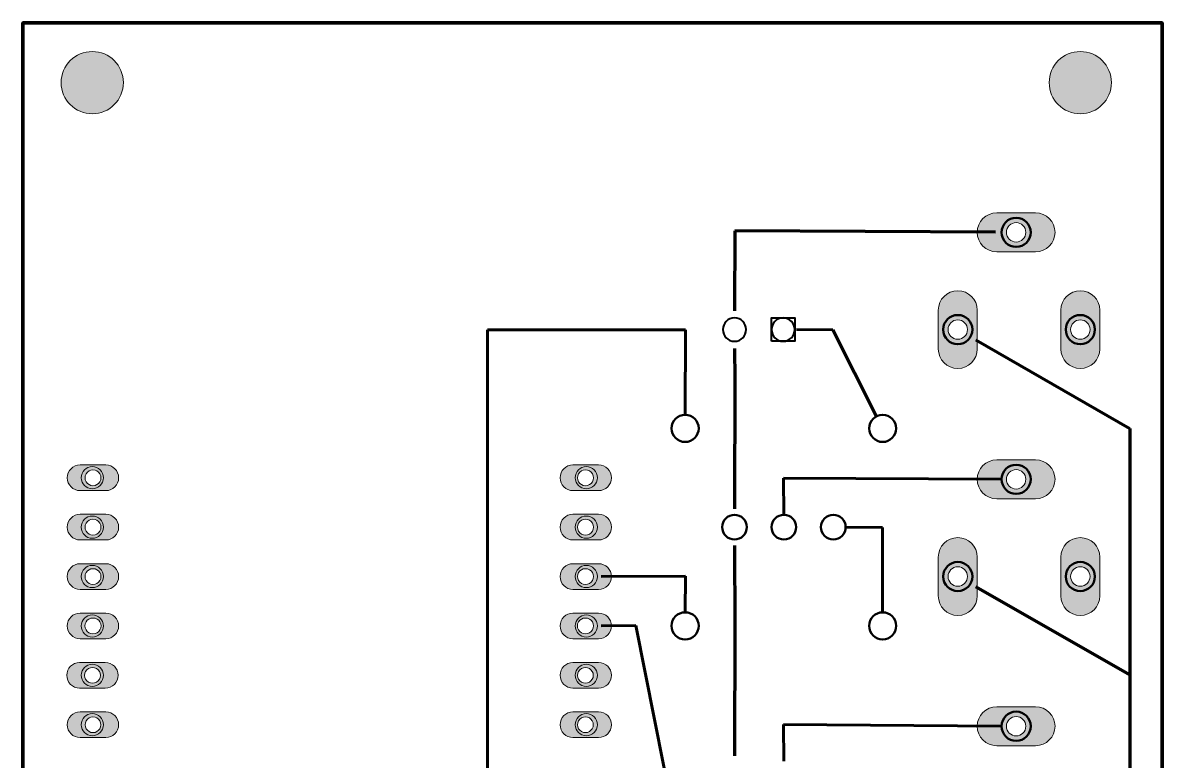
# Model space of a CAD drawing. Header units: inches. Extents: x 91.4 to 149.9, y -192.5 to -115.
# Drawn here: x 91.4 to 149.9, y -152.9 to -115 of the extents above; entities that cross this region are included whole.
import ezdxf

# ---------------------------------------------------------------- set-up
doc = ezdxf.new("R2010")
doc.units = ezdxf.units.IN
doc.header["$MEASUREMENT"] = 0
doc.layers.add('Layer 1', color=7, linetype='Continuous')

msp = doc.modelspace()

# ---------------------------------------------------------------- hatches: boundary and pattern name
at = {"layer": 'Layer 1', "true_color": 0xffffff}
h = msp.add_hatch(color=7, dxfattribs=at)
h.dxf.hatch_style = 2
h.paths.add_polyline_path([(91.366, -114.957), (91.366, -192.479), (91.361, -192.479), (91.361, -192.473), (149.934, -192.473), (149.934, -192.479), (149.929, -192.479), (149.929, -114.957), (149.934, -114.957), (149.934, -114.963), (91.361, -114.963), (91.361, -114.957)])
h.paths.add_polyline_path([(91.361, -114.952), (149.934, -114.952), (149.939, -114.952), (149.939, -114.957), (149.939, -192.479), (149.939, -192.484), (149.934, -192.484), (91.361, -192.484), (91.355, -192.484), (91.355, -192.479), (91.355, -114.957), (91.355, -114.952)])
h = msp.add_hatch(color=7, dxfattribs=at)
edge = h.paths.add_edge_path()
edge.add_spline(control_points=[(96.528, -118.031), (96.528, -118.915), (95.811, -119.631), (94.928, -119.631), (94.044, -119.631), (93.328, -118.915), (93.328, -118.031), (93.328, -117.148), (94.044, -116.431), (94.928, -116.431), (95.811, -116.431), (96.528, -117.148), (96.528, -118.031)], knot_values=[0, 0, 0, 0, 1, 1, 1, 2, 2, 2, 3, 3, 3, 4, 4, 4, 4], degree=3, periodic=1)
h = msp.add_hatch(color=7, dxfattribs=at)
edge = h.paths.add_edge_path()
edge.add_spline(control_points=[(147.328, -118.031), (147.328, -118.915), (146.611, -119.631), (145.728, -119.631), (144.844, -119.631), (144.128, -118.915), (144.128, -118.031), (144.128, -117.148), (144.844, -116.431), (145.728, -116.431), (146.611, -116.431), (147.328, -117.148), (147.328, -118.031)], knot_values=[0, 0, 0, 0, 1, 1, 1, 2, 2, 2, 3, 3, 3, 4, 4, 4, 4], degree=3, periodic=1)
h = msp.add_hatch(color=7, dxfattribs=at)
h.dxf.hatch_style = 2
edge = h.paths.add_edge_path()
edge.add_spline(control_points=[(142.428, -126.231), (142.704, -126.231), (142.928, -126.007), (142.928, -125.731), (142.928, -125.455), (142.704, -125.231), (142.428, -125.231), (142.152, -125.231), (141.928, -125.455), (141.928, -125.731), (141.928, -126.007), (142.152, -126.231), (142.428, -126.231)], knot_values=[0, 0, 0, 0, 1, 1, 1, 2, 2, 2, 3, 3, 3, 4, 4, 4, 4], degree=3, periodic=1)
edge = h.paths.add_edge_path()
edge.add_spline(control_points=[(140.428, -125.731), (140.428, -125.179), (140.875, -124.731), (141.428, -124.731), (141.428, -124.731), (143.428, -124.731), (143.428, -124.731), (143.98, -124.731), (144.428, -125.179), (144.428, -125.731), (144.428, -126.284), (143.98, -126.731), (143.428, -126.731), (143.428, -126.731), (141.428, -126.731), (141.428, -126.731), (140.875, -126.731), (140.428, -126.284), (140.428, -125.731)], knot_values=[0, 0, 0, 0, 1, 1, 1, 2, 2, 2, 3, 3, 3, 4, 4, 4, 5, 5, 5, 6, 6, 6, 6], degree=3, periodic=1)
h = msp.add_hatch(color=7, dxfattribs=at)
h.dxf.hatch_style = 2
edge = h.paths.add_edge_path()
edge.add_spline(control_points=[(139.428, -131.231), (139.704, -131.231), (139.928, -131.007), (139.928, -130.731), (139.928, -130.455), (139.704, -130.231), (139.428, -130.231), (139.152, -130.231), (138.928, -130.455), (138.928, -130.731), (138.928, -131.007), (139.152, -131.231), (139.428, -131.231)], knot_values=[0, 0, 0, 0, 1, 1, 1, 2, 2, 2, 3, 3, 3, 4, 4, 4, 4], degree=3, periodic=1)
edge = h.paths.add_edge_path()
edge.add_spline(control_points=[(138.428, -129.731), (138.428, -129.179), (138.875, -128.731), (139.428, -128.731), (139.98, -128.731), (140.428, -129.179), (140.428, -129.731), (140.428, -129.731), (140.428, -131.731), (140.428, -131.731), (140.428, -132.284), (139.98, -132.731), (139.428, -132.731), (138.875, -132.731), (138.428, -132.284), (138.428, -131.731), (138.428, -131.731), (138.428, -129.731), (138.428, -129.731)], knot_values=[0, 0, 0, 0, 1, 1, 1, 2, 2, 2, 3, 3, 3, 4, 4, 4, 5, 5, 5, 6, 6, 6, 6], degree=3, periodic=1)
h = msp.add_hatch(color=7, dxfattribs=at)
h.dxf.hatch_style = 2
edge = h.paths.add_edge_path()
edge.add_spline(control_points=[(145.728, -131.231), (146.004, -131.231), (146.228, -131.007), (146.228, -130.731), (146.228, -130.455), (146.004, -130.231), (145.728, -130.231), (145.452, -130.231), (145.228, -130.455), (145.228, -130.731), (145.228, -131.007), (145.452, -131.231), (145.728, -131.231)], knot_values=[0, 0, 0, 0, 1, 1, 1, 2, 2, 2, 3, 3, 3, 4, 4, 4, 4], degree=3, periodic=1)
edge = h.paths.add_edge_path()
edge.add_spline(control_points=[(144.728, -129.731), (144.728, -129.179), (145.175, -128.731), (145.728, -128.731), (146.28, -128.731), (146.728, -129.179), (146.728, -129.731), (146.728, -129.731), (146.728, -131.731), (146.728, -131.731), (146.728, -132.284), (146.28, -132.731), (145.728, -132.731), (145.175, -132.731), (144.728, -132.284), (144.728, -131.731), (144.728, -131.731), (144.728, -129.731), (144.728, -129.731)], knot_values=[0, 0, 0, 0, 1, 1, 1, 2, 2, 2, 3, 3, 3, 4, 4, 4, 5, 5, 5, 6, 6, 6, 6], degree=3, periodic=1)
h = msp.add_hatch(color=7, dxfattribs=at)
h.dxf.hatch_style = 2
edge = h.paths.add_edge_path()
edge.add_spline(control_points=[(142.428, -138.931), (142.704, -138.931), (142.928, -138.707), (142.928, -138.431), (142.928, -138.155), (142.704, -137.931), (142.428, -137.931), (142.152, -137.931), (141.928, -138.155), (141.928, -138.431), (141.928, -138.707), (142.152, -138.931), (142.428, -138.931)], knot_values=[0, 0, 0, 0, 1, 1, 1, 2, 2, 2, 3, 3, 3, 4, 4, 4, 4], degree=3, periodic=1)
edge = h.paths.add_edge_path()
edge.add_spline(control_points=[(140.428, -138.431), (140.428, -137.879), (140.875, -137.431), (141.428, -137.431), (141.428, -137.431), (143.428, -137.431), (143.428, -137.431), (143.98, -137.431), (144.428, -137.879), (144.428, -138.431), (144.428, -138.984), (143.98, -139.431), (143.428, -139.431), (143.428, -139.431), (141.428, -139.431), (141.428, -139.431), (140.875, -139.431), (140.428, -138.984), (140.428, -138.431)], knot_values=[0, 0, 0, 0, 1, 1, 1, 2, 2, 2, 3, 3, 3, 4, 4, 4, 5, 5, 5, 6, 6, 6, 6], degree=3, periodic=1)
h = msp.add_hatch(color=7, dxfattribs=at)
h.dxf.hatch_style = 2
edge = h.paths.add_edge_path()
edge.add_spline(control_points=[(94.965, -137.947), (94.819, -137.945), (94.683, -138.022), (94.609, -138.149), (94.536, -138.275), (94.536, -138.431), (94.609, -138.558), (94.683, -138.684), (94.819, -138.761), (94.965, -138.759), (95.111, -138.761), (95.247, -138.684), (95.321, -138.558), (95.395, -138.431), (95.395, -138.275), (95.321, -138.149), (95.247, -138.022), (95.111, -137.945), (94.965, -137.947)], knot_values=[0, 0, 0, 0, 1, 1, 1, 2, 2, 2, 3, 3, 3, 4, 4, 4, 5, 5, 5, 6, 6, 6, 6], degree=3, periodic=1)
edge = h.paths.add_edge_path()
edge.add_spline(control_points=[(96.284, -138.352), (96.284, -138.716), (95.989, -139.012), (95.624, -139.012), (95.624, -139.012), (94.304, -139.012), (94.304, -139.012), (93.94, -139.012), (93.644, -138.716), (93.644, -138.352), (93.644, -137.987), (93.94, -137.692), (94.304, -137.692), (94.304, -137.692), (95.624, -137.692), (95.624, -137.692), (95.989, -137.692), (96.284, -137.987), (96.284, -138.352), (96.284, -138.352), (96.284, -138.352), (96.284, -138.352)], knot_values=[0, 0, 0, 0, 1, 1, 1, 2, 2, 2, 3, 3, 3, 4, 4, 4, 5, 5, 5, 6, 6, 6, 7, 7, 7, 7], degree=3, periodic=1)
h = msp.add_hatch(color=7, dxfattribs=at)
h.dxf.hatch_style = 2
edge = h.paths.add_edge_path()
edge.add_spline(control_points=[(120.283, -137.947), (120.136, -137.945), (120.001, -138.022), (119.927, -138.149), (119.853, -138.275), (119.853, -138.431), (119.927, -138.558), (120.001, -138.684), (120.136, -138.761), (120.283, -138.759), (120.429, -138.761), (120.565, -138.684), (120.639, -138.558), (120.712, -138.431), (120.712, -138.275), (120.639, -138.149), (120.565, -138.022), (120.429, -137.945), (120.283, -137.947)], knot_values=[0, 0, 0, 0, 1, 1, 1, 2, 2, 2, 3, 3, 3, 4, 4, 4, 5, 5, 5, 6, 6, 6, 6], degree=3, periodic=1)
edge = h.paths.add_edge_path()
edge.add_spline(control_points=[(121.622, -138.352), (121.622, -138.716), (121.327, -139.012), (120.962, -139.012), (120.962, -139.012), (119.642, -139.012), (119.642, -139.012), (119.277, -139.012), (118.982, -138.716), (118.982, -138.352), (118.982, -137.987), (119.277, -137.692), (119.642, -137.692), (119.642, -137.692), (120.962, -137.692), (120.962, -137.692), (121.327, -137.692), (121.622, -137.987), (121.622, -138.352)], knot_values=[0, 0, 0, 0, 1, 1, 1, 2, 2, 2, 3, 3, 3, 4, 4, 4, 5, 5, 5, 6, 6, 6, 6], degree=3, periodic=1)
h = msp.add_hatch(color=7, dxfattribs=at)
h.dxf.hatch_style = 2
edge = h.paths.add_edge_path()
edge.add_spline(control_points=[(94.965, -140.487), (94.819, -140.485), (94.683, -140.562), (94.609, -140.689), (94.536, -140.815), (94.536, -140.971), (94.609, -141.098), (94.683, -141.224), (94.819, -141.301), (94.965, -141.299), (95.111, -141.301), (95.247, -141.224), (95.321, -141.098), (95.395, -140.971), (95.395, -140.815), (95.321, -140.689), (95.247, -140.562), (95.111, -140.485), (94.965, -140.487)], knot_values=[0, 0, 0, 0, 1, 1, 1, 2, 2, 2, 3, 3, 3, 4, 4, 4, 5, 5, 5, 6, 6, 6, 6], degree=3, periodic=1)
edge = h.paths.add_edge_path()
edge.add_spline(control_points=[(96.284, -140.892), (96.284, -141.256), (95.989, -141.552), (95.624, -141.552), (95.624, -141.552), (94.304, -141.552), (94.304, -141.552), (93.94, -141.552), (93.644, -141.256), (93.644, -140.892), (93.644, -140.527), (93.94, -140.232), (94.304, -140.232), (94.304, -140.232), (95.624, -140.232), (95.624, -140.232), (95.989, -140.232), (96.284, -140.527), (96.284, -140.892), (96.284, -140.892), (96.284, -140.892), (96.284, -140.892)], knot_values=[0, 0, 0, 0, 1, 1, 1, 2, 2, 2, 3, 3, 3, 4, 4, 4, 5, 5, 5, 6, 6, 6, 7, 7, 7, 7], degree=3, periodic=1)
h = msp.add_hatch(color=7, dxfattribs=at)
h.dxf.hatch_style = 2
edge = h.paths.add_edge_path()
edge.add_spline(control_points=[(120.284, -140.487), (120.137, -140.485), (120.001, -140.562), (119.927, -140.689), (119.854, -140.815), (119.854, -140.971), (119.927, -141.098), (120.001, -141.224), (120.137, -141.301), (120.284, -141.299), (120.43, -141.301), (120.566, -141.224), (120.64, -141.098), (120.713, -140.971), (120.713, -140.815), (120.64, -140.689), (120.566, -140.562), (120.43, -140.485), (120.284, -140.487)], knot_values=[0, 0, 0, 0, 1, 1, 1, 2, 2, 2, 3, 3, 3, 4, 4, 4, 5, 5, 5, 6, 6, 6, 6], degree=3, periodic=1)
edge = h.paths.add_edge_path()
edge.add_spline(control_points=[(121.624, -140.892), (121.624, -141.256), (121.328, -141.552), (120.963, -141.552), (120.963, -141.552), (119.642, -141.552), (119.642, -141.552), (119.278, -141.552), (118.982, -141.256), (118.982, -140.892), (118.982, -140.527), (119.278, -140.232), (119.642, -140.232), (119.642, -140.232), (120.963, -140.232), (120.963, -140.232), (121.328, -140.232), (121.624, -140.527), (121.624, -140.892)], knot_values=[0, 0, 0, 0, 1, 1, 1, 2, 2, 2, 3, 3, 3, 4, 4, 4, 5, 5, 5, 6, 6, 6, 6], degree=3, periodic=1)
h = msp.add_hatch(color=7, dxfattribs=at)
h.dxf.hatch_style = 2
edge = h.paths.add_edge_path()
edge.add_spline(control_points=[(139.428, -143.931), (139.704, -143.931), (139.928, -143.707), (139.928, -143.431), (139.928, -143.155), (139.704, -142.931), (139.428, -142.931), (139.152, -142.931), (138.928, -143.155), (138.928, -143.431), (138.928, -143.707), (139.152, -143.931), (139.428, -143.931)], knot_values=[0, 0, 0, 0, 1, 1, 1, 2, 2, 2, 3, 3, 3, 4, 4, 4, 4], degree=3, periodic=1)
edge = h.paths.add_edge_path()
edge.add_spline(control_points=[(138.428, -142.431), (138.428, -141.879), (138.875, -141.431), (139.428, -141.431), (139.98, -141.431), (140.428, -141.879), (140.428, -142.431), (140.428, -142.431), (140.428, -144.431), (140.428, -144.431), (140.428, -144.984), (139.98, -145.431), (139.428, -145.431), (138.875, -145.431), (138.428, -144.984), (138.428, -144.431), (138.428, -144.431), (138.428, -142.431), (138.428, -142.431)], knot_values=[0, 0, 0, 0, 1, 1, 1, 2, 2, 2, 3, 3, 3, 4, 4, 4, 5, 5, 5, 6, 6, 6, 6], degree=3, periodic=1)
h = msp.add_hatch(color=7, dxfattribs=at)
h.dxf.hatch_style = 2
edge = h.paths.add_edge_path()
edge.add_spline(control_points=[(145.728, -143.931), (146.004, -143.931), (146.228, -143.707), (146.228, -143.431), (146.228, -143.155), (146.004, -142.931), (145.728, -142.931), (145.452, -142.931), (145.228, -143.155), (145.228, -143.431), (145.228, -143.707), (145.452, -143.931), (145.728, -143.931)], knot_values=[0, 0, 0, 0, 1, 1, 1, 2, 2, 2, 3, 3, 3, 4, 4, 4, 4], degree=3, periodic=1)
edge = h.paths.add_edge_path()
edge.add_spline(control_points=[(144.728, -142.431), (144.728, -141.879), (145.175, -141.431), (145.728, -141.431), (146.28, -141.431), (146.728, -141.879), (146.728, -142.431), (146.728, -142.431), (146.728, -144.431), (146.728, -144.431), (146.728, -144.984), (146.28, -145.431), (145.728, -145.431), (145.175, -145.431), (144.728, -144.984), (144.728, -144.431), (144.728, -144.431), (144.728, -142.431), (144.728, -142.431)], knot_values=[0, 0, 0, 0, 1, 1, 1, 2, 2, 2, 3, 3, 3, 4, 4, 4, 5, 5, 5, 6, 6, 6, 6], degree=3, periodic=1)
h = msp.add_hatch(color=7, dxfattribs=at)
h.dxf.hatch_style = 2
edge = h.paths.add_edge_path()
edge.add_spline(control_points=[(94.965, -143.027), (94.819, -143.025), (94.683, -143.102), (94.609, -143.229), (94.536, -143.355), (94.536, -143.511), (94.609, -143.638), (94.683, -143.764), (94.819, -143.841), (94.965, -143.839), (95.111, -143.841), (95.247, -143.764), (95.321, -143.638), (95.395, -143.511), (95.395, -143.355), (95.321, -143.229), (95.247, -143.102), (95.111, -143.025), (94.965, -143.027)], knot_values=[0, 0, 0, 0, 1, 1, 1, 2, 2, 2, 3, 3, 3, 4, 4, 4, 5, 5, 5, 6, 6, 6, 6], degree=3, periodic=1)
edge = h.paths.add_edge_path()
edge.add_spline(control_points=[(96.284, -143.432), (96.284, -143.796), (95.989, -144.092), (95.624, -144.092), (95.624, -144.092), (94.304, -144.092), (94.304, -144.092), (93.94, -144.092), (93.644, -143.796), (93.644, -143.432), (93.644, -143.067), (93.94, -142.772), (94.304, -142.772), (94.304, -142.772), (95.624, -142.772), (95.624, -142.772), (95.989, -142.772), (96.284, -143.067), (96.284, -143.432), (96.284, -143.432), (96.284, -143.432), (96.284, -143.432)], knot_values=[0, 0, 0, 0, 1, 1, 1, 2, 2, 2, 3, 3, 3, 4, 4, 4, 5, 5, 5, 6, 6, 6, 7, 7, 7, 7], degree=3, periodic=1)
h = msp.add_hatch(color=7, dxfattribs=at)
h.dxf.hatch_style = 2
edge = h.paths.add_edge_path()
edge.add_spline(control_points=[(120.283, -143.027), (120.136, -143.025), (120.001, -143.102), (119.927, -143.229), (119.853, -143.355), (119.853, -143.511), (119.927, -143.638), (120.001, -143.764), (120.136, -143.841), (120.283, -143.839), (120.429, -143.841), (120.565, -143.764), (120.639, -143.638), (120.712, -143.511), (120.712, -143.355), (120.639, -143.229), (120.565, -143.102), (120.429, -143.025), (120.283, -143.027)], knot_values=[0, 0, 0, 0, 1, 1, 1, 2, 2, 2, 3, 3, 3, 4, 4, 4, 5, 5, 5, 6, 6, 6, 6], degree=3, periodic=1)
edge = h.paths.add_edge_path()
edge.add_spline(control_points=[(121.622, -143.432), (121.622, -143.796), (121.327, -144.092), (120.962, -144.092), (120.962, -144.092), (119.642, -144.092), (119.642, -144.092), (119.277, -144.092), (118.982, -143.796), (118.982, -143.432), (118.982, -143.067), (119.277, -142.772), (119.642, -142.772), (119.642, -142.772), (120.962, -142.772), (120.962, -142.772), (121.327, -142.772), (121.622, -143.067), (121.622, -143.432)], knot_values=[0, 0, 0, 0, 1, 1, 1, 2, 2, 2, 3, 3, 3, 4, 4, 4, 5, 5, 5, 6, 6, 6, 6], degree=3, periodic=1)
h = msp.add_hatch(color=7, dxfattribs=at)
h.dxf.hatch_style = 2
edge = h.paths.add_edge_path()
edge.add_spline(control_points=[(94.965, -145.567), (94.818, -145.564), (94.681, -145.641), (94.606, -145.768), (94.532, -145.894), (94.532, -146.052), (94.606, -146.178), (94.681, -146.305), (94.818, -146.382), (94.965, -146.379), (95.112, -146.382), (95.249, -146.305), (95.324, -146.178), (95.398, -146.052), (95.398, -145.894), (95.324, -145.768), (95.249, -145.641), (95.112, -145.564), (94.965, -145.567)], knot_values=[0, 0, 0, 0, 1, 1, 1, 2, 2, 2, 3, 3, 3, 4, 4, 4, 5, 5, 5, 6, 6, 6, 6], degree=3, periodic=1)
edge = h.paths.add_edge_path()
edge.add_spline(control_points=[(96.284, -145.972), (96.284, -146.336), (95.989, -146.632), (95.624, -146.632), (95.624, -146.632), (94.304, -146.632), (94.304, -146.632), (93.94, -146.632), (93.644, -146.336), (93.644, -145.972), (93.644, -145.607), (93.94, -145.312), (94.304, -145.312), (94.304, -145.312), (95.624, -145.312), (95.624, -145.312), (95.989, -145.312), (96.284, -145.607), (96.284, -145.972), (96.284, -145.972), (96.284, -145.972), (96.284, -145.972)], knot_values=[0, 0, 0, 0, 1, 1, 1, 2, 2, 2, 3, 3, 3, 4, 4, 4, 5, 5, 5, 6, 6, 6, 7, 7, 7, 7], degree=3, periodic=1)
h = msp.add_hatch(color=7, dxfattribs=at)
h.dxf.hatch_style = 2
edge = h.paths.add_edge_path()
edge.add_spline(control_points=[(120.284, -145.567), (120.136, -145.564), (119.999, -145.641), (119.925, -145.768), (119.85, -145.894), (119.85, -146.052), (119.925, -146.178), (119.999, -146.305), (120.136, -146.382), (120.284, -146.379), (120.431, -146.382), (120.568, -146.305), (120.642, -146.178), (120.717, -146.052), (120.717, -145.894), (120.642, -145.768), (120.568, -145.641), (120.431, -145.564), (120.284, -145.567)], knot_values=[0, 0, 0, 0, 1, 1, 1, 2, 2, 2, 3, 3, 3, 4, 4, 4, 5, 5, 5, 6, 6, 6, 6], degree=3, periodic=1)
edge = h.paths.add_edge_path()
edge.add_spline(control_points=[(121.624, -145.972), (121.624, -146.336), (121.328, -146.632), (120.963, -146.632), (120.963, -146.632), (119.642, -146.632), (119.642, -146.632), (119.278, -146.632), (118.982, -146.336), (118.982, -145.972), (118.982, -145.607), (119.278, -145.312), (119.642, -145.312), (119.642, -145.312), (120.963, -145.312), (120.963, -145.312), (121.328, -145.312), (121.624, -145.607), (121.624, -145.972)], knot_values=[0, 0, 0, 0, 1, 1, 1, 2, 2, 2, 3, 3, 3, 4, 4, 4, 5, 5, 5, 6, 6, 6, 6], degree=3, periodic=1)
h = msp.add_hatch(color=7, dxfattribs=at)
h.dxf.hatch_style = 2
edge = h.paths.add_edge_path()
edge.add_spline(control_points=[(94.939, -148.107), (94.794, -148.106), (94.659, -148.184), (94.586, -148.31), (94.514, -148.435), (94.514, -148.591), (94.586, -148.716), (94.659, -148.842), (94.794, -148.92), (94.939, -148.919), (95.084, -148.92), (95.219, -148.842), (95.292, -148.716), (95.364, -148.591), (95.364, -148.435), (95.292, -148.31), (95.219, -148.184), (95.084, -148.106), (94.939, -148.107)], knot_values=[0, 0, 0, 0, 1, 1, 1, 2, 2, 2, 3, 3, 3, 4, 4, 4, 5, 5, 5, 6, 6, 6, 6], degree=3, periodic=1)
edge = h.paths.add_edge_path()
edge.add_spline(control_points=[(96.258, -148.512), (96.258, -148.876), (95.963, -149.172), (95.598, -149.172), (95.598, -149.172), (94.278, -149.172), (94.278, -149.172), (93.914, -149.172), (93.618, -148.876), (93.618, -148.512), (93.618, -148.147), (93.914, -147.852), (94.278, -147.852), (94.278, -147.852), (95.598, -147.852), (95.598, -147.852), (95.963, -147.852), (96.258, -148.147), (96.258, -148.512), (96.258, -148.512), (96.258, -148.512), (96.258, -148.512)], knot_values=[0, 0, 0, 0, 1, 1, 1, 2, 2, 2, 3, 3, 3, 4, 4, 4, 5, 5, 5, 6, 6, 6, 7, 7, 7, 7], degree=3, periodic=1)
h = msp.add_hatch(color=7, dxfattribs=at)
h.dxf.hatch_style = 2
edge = h.paths.add_edge_path()
edge.add_spline(control_points=[(120.283, -148.107), (120.137, -148.106), (120.003, -148.184), (119.93, -148.31), (119.857, -148.435), (119.857, -148.591), (119.93, -148.716), (120.003, -148.842), (120.137, -148.92), (120.283, -148.919), (120.428, -148.92), (120.563, -148.842), (120.635, -148.716), (120.708, -148.591), (120.708, -148.435), (120.635, -148.31), (120.563, -148.184), (120.428, -148.106), (120.283, -148.107)], knot_values=[0, 0, 0, 0, 1, 1, 1, 2, 2, 2, 3, 3, 3, 4, 4, 4, 5, 5, 5, 6, 6, 6, 6], degree=3, periodic=1)
edge = h.paths.add_edge_path()
edge.add_spline(control_points=[(121.622, -148.512), (121.622, -148.876), (121.327, -149.172), (120.962, -149.172), (120.962, -149.172), (119.642, -149.172), (119.642, -149.172), (119.277, -149.172), (118.982, -148.876), (118.982, -148.512), (118.982, -148.147), (119.277, -147.852), (119.642, -147.852), (119.642, -147.852), (120.962, -147.852), (120.962, -147.852), (121.327, -147.852), (121.622, -148.147), (121.622, -148.512)], knot_values=[0, 0, 0, 0, 1, 1, 1, 2, 2, 2, 3, 3, 3, 4, 4, 4, 5, 5, 5, 6, 6, 6, 6], degree=3, periodic=1)
h = msp.add_hatch(color=7, dxfattribs=at)
h.dxf.hatch_style = 2
edge = h.paths.add_edge_path()
edge.add_spline(control_points=[(94.965, -150.647), (94.82, -150.646), (94.685, -150.724), (94.612, -150.85), (94.54, -150.975), (94.54, -151.131), (94.612, -151.256), (94.685, -151.382), (94.82, -151.46), (94.965, -151.459), (95.11, -151.46), (95.245, -151.382), (95.318, -151.256), (95.39, -151.131), (95.39, -150.975), (95.318, -150.85), (95.245, -150.724), (95.11, -150.646), (94.965, -150.647)], knot_values=[0, 0, 0, 0, 1, 1, 1, 2, 2, 2, 3, 3, 3, 4, 4, 4, 5, 5, 5, 6, 6, 6, 6], degree=3, periodic=1)
edge = h.paths.add_edge_path()
edge.add_spline(control_points=[(96.284, -151.052), (96.284, -151.416), (95.989, -151.712), (95.624, -151.712), (95.624, -151.712), (94.304, -151.712), (94.304, -151.712), (93.94, -151.712), (93.644, -151.416), (93.644, -151.052), (93.644, -150.687), (93.94, -150.392), (94.304, -150.392), (94.304, -150.392), (95.624, -150.392), (95.624, -150.392), (95.989, -150.392), (96.284, -150.687), (96.284, -151.052), (96.284, -151.052), (96.284, -151.052), (96.284, -151.052)], knot_values=[0, 0, 0, 0, 1, 1, 1, 2, 2, 2, 3, 3, 3, 4, 4, 4, 5, 5, 5, 6, 6, 6, 7, 7, 7, 7], degree=3, periodic=1)
h = msp.add_hatch(color=7, dxfattribs=at)
h.dxf.hatch_style = 2
edge = h.paths.add_edge_path()
edge.add_spline(control_points=[(120.283, -150.647), (120.137, -150.646), (120.003, -150.724), (119.93, -150.85), (119.857, -150.975), (119.857, -151.131), (119.93, -151.256), (120.003, -151.382), (120.137, -151.46), (120.283, -151.459), (120.428, -151.46), (120.563, -151.382), (120.635, -151.256), (120.708, -151.131), (120.708, -150.975), (120.635, -150.85), (120.563, -150.724), (120.428, -150.646), (120.283, -150.647)], knot_values=[0, 0, 0, 0, 1, 1, 1, 2, 2, 2, 3, 3, 3, 4, 4, 4, 5, 5, 5, 6, 6, 6, 6], degree=3, periodic=1)
edge = h.paths.add_edge_path()
edge.add_spline(control_points=[(121.622, -151.052), (121.622, -151.416), (121.327, -151.712), (120.962, -151.712), (120.962, -151.712), (119.642, -151.712), (119.642, -151.712), (119.277, -151.712), (118.982, -151.416), (118.982, -151.052), (118.982, -150.687), (119.277, -150.392), (119.642, -150.392), (119.642, -150.392), (120.962, -150.392), (120.962, -150.392), (121.327, -150.392), (121.622, -150.687), (121.622, -151.052)], knot_values=[0, 0, 0, 0, 1, 1, 1, 2, 2, 2, 3, 3, 3, 4, 4, 4, 5, 5, 5, 6, 6, 6, 6], degree=3, periodic=1)
h = msp.add_hatch(color=7, dxfattribs=at)
h.dxf.hatch_style = 2
edge = h.paths.add_edge_path()
edge.add_spline(control_points=[(142.428, -151.631), (142.704, -151.631), (142.928, -151.407), (142.928, -151.131), (142.928, -150.855), (142.704, -150.631), (142.428, -150.631), (142.152, -150.631), (141.928, -150.855), (141.928, -151.131), (141.928, -151.407), (142.152, -151.631), (142.428, -151.631)], knot_values=[0, 0, 0, 0, 1, 1, 1, 2, 2, 2, 3, 3, 3, 4, 4, 4, 4], degree=3, periodic=1)
edge = h.paths.add_edge_path()
edge.add_spline(control_points=[(140.428, -151.131), (140.428, -150.579), (140.875, -150.131), (141.428, -150.131), (141.428, -150.131), (143.428, -150.131), (143.428, -150.131), (143.98, -150.131), (144.428, -150.579), (144.428, -151.131), (144.428, -151.684), (143.98, -152.131), (143.428, -152.131), (143.428, -152.131), (141.428, -152.131), (141.428, -152.131), (140.875, -152.131), (140.428, -151.684), (140.428, -151.131)], knot_values=[0, 0, 0, 0, 1, 1, 1, 2, 2, 2, 3, 3, 3, 4, 4, 4, 5, 5, 5, 6, 6, 6, 6], degree=3, periodic=1)

# ---------------------------------------------------------------- linework, layer by layer
at = {"layer": 'Layer 1', "color": 179, "lineweight": 70, "true_color": 0x231f20}
for points in [[(91.361, -114.952), (149.934, -114.952), (149.939, -114.952), (149.939, -114.957), (149.939, -192.479), (149.939, -192.484), (149.934, -192.484), (91.361, -192.484), (91.355, -192.484), (91.355, -192.479), (91.355, -114.957), (91.355, -114.952), (91.361, -114.952)], [(91.366, -114.957), (91.366, -192.479), (91.361, -192.479), (91.361, -192.473), (149.934, -192.473), (149.934, -192.479), (149.929, -192.479), (149.929, -114.957), (149.934, -114.957), (149.934, -114.963), (91.361, -114.963), (91.361, -114.957), (91.366, -114.957)]]:
    msp.add_lwpolyline(points, dxfattribs=at)
at = {"layer": 'Layer 1', "color": 7, "lineweight": 120, "true_color": 0xffffff}
for points in [[(127.97, -125.651), (127.952, -129.767)], [(141.363, -125.725), (127.97, -125.651)], [(127.956, -131.696), (127.97, -133.282)], [(140.35, -131.263), (148.271, -135.825)], [(127.97, -133.282), (127.95, -139.946)], [(148.271, -135.825), (148.271, -148.495)], [(127.952, -141.837), (127.97, -145.952)], [(140.351, -143.96), (148.271, -148.495)], [(148.271, -148.495), (140.351, -143.96)], [(127.97, -145.952), (127.95, -152.646)], [(148.271, -148.495), (148.271, -161.213)]]:
    msp.add_lwpolyline(points, dxfattribs=at)
at = {"layer": 'Layer 1', "color": 7, "lineweight": 40, "true_color": 0xffffff}
msp.add_lwpolyline([(129.848, -131.331), (129.848, -130.131), (131.048, -130.131), (131.048, -131.331), (129.848, -131.331)], dxfattribs=at)
at = {"layer": 'Layer 1', "color": 7, "lineweight": 60, "true_color": 0xffffff}
for points in [[(125.427, -130.738), (115.253, -130.738)], [(115.253, -130.738), (115.253, -166.3)], [(125.41, -135.085), (125.427, -130.738)], [(131.13, -130.733), (133.01, -130.738)], [(133.01, -130.738), (135.24, -135.162)], [(130.467, -138.369), (130.482, -140.228)], [(141.645, -138.427), (130.467, -138.369)], [(135.553, -140.912), (133.691, -140.897)], [(135.566, -145.245), (135.553, -140.912)], [(121.093, -143.428), (125.427, -143.409)], [(125.427, -143.409), (125.413, -145.245)], [(122.883, -145.952), (121.093, -145.966)], [(125.266, -157.958), (122.883, -145.952)], [(130.467, -151.039), (130.482, -152.928)], [(141.645, -151.125), (130.467, -151.039)]]:
    msp.add_lwpolyline(points, dxfattribs=at)
at = {"layer": 'Layer 1', "lineweight": 0}
for points, knots in [([(96.528, -118.031), (96.528, -118.915), (95.811, -119.631), (94.928, -119.631), (94.044, -119.631), (93.328, -118.915), (93.328, -118.031), (93.328, -117.148), (94.044, -116.431), (94.928, -116.431), (95.811, -116.431), (96.528, -117.148), (96.528, -118.031)], [0, 0, 0, 0, 1, 1, 1, 2, 2, 2, 3, 3, 3, 4, 4, 4, 4]), ([(147.328, -118.031), (147.328, -118.915), (146.611, -119.631), (145.728, -119.631), (144.844, -119.631), (144.128, -118.915), (144.128, -118.031), (144.128, -117.148), (144.844, -116.431), (145.728, -116.431), (146.611, -116.431), (147.328, -117.148), (147.328, -118.031)], [0, 0, 0, 0, 1, 1, 1, 2, 2, 2, 3, 3, 3, 4, 4, 4, 4]), ([(140.428, -125.731), (140.428, -125.179), (140.875, -124.731), (141.428, -124.731), (141.428, -124.731), (143.428, -124.731), (143.428, -124.731), (143.98, -124.731), (144.428, -125.179), (144.428, -125.731), (144.428, -126.284), (143.98, -126.731), (143.428, -126.731), (143.428, -126.731), (141.428, -126.731), (141.428, -126.731), (140.875, -126.731), (140.428, -126.284), (140.428, -125.731)], [0, 0, 0, 0, 1, 1, 1, 2, 2, 2, 3, 3, 3, 4, 4, 4, 5, 5, 5, 6, 6, 6, 6]), ([(142.428, -126.231), (142.704, -126.231), (142.928, -126.007), (142.928, -125.731), (142.928, -125.455), (142.704, -125.231), (142.428, -125.231), (142.152, -125.231), (141.928, -125.455), (141.928, -125.731), (141.928, -126.007), (142.152, -126.231), (142.428, -126.231)], [0, 0, 0, 0, 1, 1, 1, 2, 2, 2, 3, 3, 3, 4, 4, 4, 4]), ([(138.428, -129.731), (138.428, -129.179), (138.875, -128.731), (139.428, -128.731), (139.98, -128.731), (140.428, -129.179), (140.428, -129.731), (140.428, -129.731), (140.428, -131.731), (140.428, -131.731), (140.428, -132.284), (139.98, -132.731), (139.428, -132.731), (138.875, -132.731), (138.428, -132.284), (138.428, -131.731), (138.428, -131.731), (138.428, -129.731), (138.428, -129.731)], [0, 0, 0, 0, 1, 1, 1, 2, 2, 2, 3, 3, 3, 4, 4, 4, 5, 5, 5, 6, 6, 6, 6]), ([(144.728, -129.731), (144.728, -129.179), (145.175, -128.731), (145.728, -128.731), (146.28, -128.731), (146.728, -129.179), (146.728, -129.731), (146.728, -129.731), (146.728, -131.731), (146.728, -131.731), (146.728, -132.284), (146.28, -132.731), (145.728, -132.731), (145.175, -132.731), (144.728, -132.284), (144.728, -131.731), (144.728, -131.731), (144.728, -129.731), (144.728, -129.731)], [0, 0, 0, 0, 1, 1, 1, 2, 2, 2, 3, 3, 3, 4, 4, 4, 5, 5, 5, 6, 6, 6, 6]), ([(139.428, -131.231), (139.704, -131.231), (139.928, -131.007), (139.928, -130.731), (139.928, -130.455), (139.704, -130.231), (139.428, -130.231), (139.152, -130.231), (138.928, -130.455), (138.928, -130.731), (138.928, -131.007), (139.152, -131.231), (139.428, -131.231)], [0, 0, 0, 0, 1, 1, 1, 2, 2, 2, 3, 3, 3, 4, 4, 4, 4]), ([(145.728, -131.231), (146.004, -131.231), (146.228, -131.007), (146.228, -130.731), (146.228, -130.455), (146.004, -130.231), (145.728, -130.231), (145.452, -130.231), (145.228, -130.455), (145.228, -130.731), (145.228, -131.007), (145.452, -131.231), (145.728, -131.231)], [0, 0, 0, 0, 1, 1, 1, 2, 2, 2, 3, 3, 3, 4, 4, 4, 4]), ([(140.428, -138.431), (140.428, -137.879), (140.875, -137.431), (141.428, -137.431), (141.428, -137.431), (143.428, -137.431), (143.428, -137.431), (143.98, -137.431), (144.428, -137.879), (144.428, -138.431), (144.428, -138.984), (143.98, -139.431), (143.428, -139.431), (143.428, -139.431), (141.428, -139.431), (141.428, -139.431), (140.875, -139.431), (140.428, -138.984), (140.428, -138.431)], [0, 0, 0, 0, 1, 1, 1, 2, 2, 2, 3, 3, 3, 4, 4, 4, 5, 5, 5, 6, 6, 6, 6]), ([(96.284, -138.352), (96.284, -138.716), (95.989, -139.012), (95.624, -139.012), (95.624, -139.012), (94.304, -139.012), (94.304, -139.012), (93.94, -139.012), (93.644, -138.716), (93.644, -138.352), (93.644, -137.987), (93.94, -137.692), (94.304, -137.692), (94.304, -137.692), (95.624, -137.692), (95.624, -137.692), (95.989, -137.692), (96.284, -137.987), (96.284, -138.352), (96.284, -138.352), (96.284, -138.352), (96.284, -138.352)], [0, 0, 0, 0, 1, 1, 1, 2, 2, 2, 3, 3, 3, 4, 4, 4, 5, 5, 5, 6, 6, 6, 7, 7, 7, 7]), ([(94.965, -137.947), (94.819, -137.945), (94.683, -138.022), (94.609, -138.149), (94.536, -138.275), (94.536, -138.431), (94.609, -138.558), (94.683, -138.684), (94.819, -138.761), (94.965, -138.759), (95.111, -138.761), (95.247, -138.684), (95.321, -138.558), (95.395, -138.431), (95.395, -138.275), (95.321, -138.149), (95.247, -138.022), (95.111, -137.945), (94.965, -137.947)], [0, 0, 0, 0, 1, 1, 1, 2, 2, 2, 3, 3, 3, 4, 4, 4, 5, 5, 5, 6, 6, 6, 6]), ([(121.622, -138.352), (121.622, -138.716), (121.327, -139.012), (120.962, -139.012), (120.962, -139.012), (119.642, -139.012), (119.642, -139.012), (119.277, -139.012), (118.982, -138.716), (118.982, -138.352), (118.982, -137.987), (119.277, -137.692), (119.642, -137.692), (119.642, -137.692), (120.962, -137.692), (120.962, -137.692), (121.327, -137.692), (121.622, -137.987), (121.622, -138.352)], [0, 0, 0, 0, 1, 1, 1, 2, 2, 2, 3, 3, 3, 4, 4, 4, 5, 5, 5, 6, 6, 6, 6]), ([(120.283, -137.947), (120.136, -137.945), (120.001, -138.022), (119.927, -138.149), (119.853, -138.275), (119.853, -138.431), (119.927, -138.558), (120.001, -138.684), (120.136, -138.761), (120.283, -138.759), (120.429, -138.761), (120.565, -138.684), (120.639, -138.558), (120.712, -138.431), (120.712, -138.275), (120.639, -138.149), (120.565, -138.022), (120.429, -137.945), (120.283, -137.947)], [0, 0, 0, 0, 1, 1, 1, 2, 2, 2, 3, 3, 3, 4, 4, 4, 5, 5, 5, 6, 6, 6, 6]), ([(142.428, -138.931), (142.704, -138.931), (142.928, -138.707), (142.928, -138.431), (142.928, -138.155), (142.704, -137.931), (142.428, -137.931), (142.152, -137.931), (141.928, -138.155), (141.928, -138.431), (141.928, -138.707), (142.152, -138.931), (142.428, -138.931)], [0, 0, 0, 0, 1, 1, 1, 2, 2, 2, 3, 3, 3, 4, 4, 4, 4]), ([(96.284, -140.892), (96.284, -141.256), (95.989, -141.552), (95.624, -141.552), (95.624, -141.552), (94.304, -141.552), (94.304, -141.552), (93.94, -141.552), (93.644, -141.256), (93.644, -140.892), (93.644, -140.527), (93.94, -140.232), (94.304, -140.232), (94.304, -140.232), (95.624, -140.232), (95.624, -140.232), (95.989, -140.232), (96.284, -140.527), (96.284, -140.892), (96.284, -140.892), (96.284, -140.892), (96.284, -140.892)], [0, 0, 0, 0, 1, 1, 1, 2, 2, 2, 3, 3, 3, 4, 4, 4, 5, 5, 5, 6, 6, 6, 7, 7, 7, 7]), ([(94.965, -140.487), (94.819, -140.485), (94.683, -140.562), (94.609, -140.689), (94.536, -140.815), (94.536, -140.971), (94.609, -141.098), (94.683, -141.224), (94.819, -141.301), (94.965, -141.299), (95.111, -141.301), (95.247, -141.224), (95.321, -141.098), (95.395, -140.971), (95.395, -140.815), (95.321, -140.689), (95.247, -140.562), (95.111, -140.485), (94.965, -140.487)], [0, 0, 0, 0, 1, 1, 1, 2, 2, 2, 3, 3, 3, 4, 4, 4, 5, 5, 5, 6, 6, 6, 6]), ([(121.624, -140.892), (121.624, -141.256), (121.328, -141.552), (120.963, -141.552), (120.963, -141.552), (119.642, -141.552), (119.642, -141.552), (119.278, -141.552), (118.982, -141.256), (118.982, -140.892), (118.982, -140.527), (119.278, -140.232), (119.642, -140.232), (119.642, -140.232), (120.963, -140.232), (120.963, -140.232), (121.328, -140.232), (121.624, -140.527), (121.624, -140.892)], [0, 0, 0, 0, 1, 1, 1, 2, 2, 2, 3, 3, 3, 4, 4, 4, 5, 5, 5, 6, 6, 6, 6]), ([(120.284, -140.487), (120.137, -140.485), (120.001, -140.562), (119.927, -140.689), (119.854, -140.815), (119.854, -140.971), (119.927, -141.098), (120.001, -141.224), (120.137, -141.301), (120.284, -141.299), (120.43, -141.301), (120.566, -141.224), (120.64, -141.098), (120.713, -140.971), (120.713, -140.815), (120.64, -140.689), (120.566, -140.562), (120.43, -140.485), (120.284, -140.487)], [0, 0, 0, 0, 1, 1, 1, 2, 2, 2, 3, 3, 3, 4, 4, 4, 5, 5, 5, 6, 6, 6, 6]), ([(138.428, -142.431), (138.428, -141.879), (138.875, -141.431), (139.428, -141.431), (139.98, -141.431), (140.428, -141.879), (140.428, -142.431), (140.428, -142.431), (140.428, -144.431), (140.428, -144.431), (140.428, -144.984), (139.98, -145.431), (139.428, -145.431), (138.875, -145.431), (138.428, -144.984), (138.428, -144.431), (138.428, -144.431), (138.428, -142.431), (138.428, -142.431)], [0, 0, 0, 0, 1, 1, 1, 2, 2, 2, 3, 3, 3, 4, 4, 4, 5, 5, 5, 6, 6, 6, 6]), ([(144.728, -142.431), (144.728, -141.879), (145.175, -141.431), (145.728, -141.431), (146.28, -141.431), (146.728, -141.879), (146.728, -142.431), (146.728, -142.431), (146.728, -144.431), (146.728, -144.431), (146.728, -144.984), (146.28, -145.431), (145.728, -145.431), (145.175, -145.431), (144.728, -144.984), (144.728, -144.431), (144.728, -144.431), (144.728, -142.431), (144.728, -142.431)], [0, 0, 0, 0, 1, 1, 1, 2, 2, 2, 3, 3, 3, 4, 4, 4, 5, 5, 5, 6, 6, 6, 6]), ([(96.284, -143.432), (96.284, -143.796), (95.989, -144.092), (95.624, -144.092), (95.624, -144.092), (94.304, -144.092), (94.304, -144.092), (93.94, -144.092), (93.644, -143.796), (93.644, -143.432), (93.644, -143.067), (93.94, -142.772), (94.304, -142.772), (94.304, -142.772), (95.624, -142.772), (95.624, -142.772), (95.989, -142.772), (96.284, -143.067), (96.284, -143.432), (96.284, -143.432), (96.284, -143.432), (96.284, -143.432)], [0, 0, 0, 0, 1, 1, 1, 2, 2, 2, 3, 3, 3, 4, 4, 4, 5, 5, 5, 6, 6, 6, 7, 7, 7, 7]), ([(121.622, -143.432), (121.622, -143.796), (121.327, -144.092), (120.962, -144.092), (120.962, -144.092), (119.642, -144.092), (119.642, -144.092), (119.277, -144.092), (118.982, -143.796), (118.982, -143.432), (118.982, -143.067), (119.277, -142.772), (119.642, -142.772), (119.642, -142.772), (120.962, -142.772), (120.962, -142.772), (121.327, -142.772), (121.622, -143.067), (121.622, -143.432)], [0, 0, 0, 0, 1, 1, 1, 2, 2, 2, 3, 3, 3, 4, 4, 4, 5, 5, 5, 6, 6, 6, 6]), ([(139.428, -143.931), (139.704, -143.931), (139.928, -143.707), (139.928, -143.431), (139.928, -143.155), (139.704, -142.931), (139.428, -142.931), (139.152, -142.931), (138.928, -143.155), (138.928, -143.431), (138.928, -143.707), (139.152, -143.931), (139.428, -143.931)], [0, 0, 0, 0, 1, 1, 1, 2, 2, 2, 3, 3, 3, 4, 4, 4, 4]), ([(145.728, -143.931), (146.004, -143.931), (146.228, -143.707), (146.228, -143.431), (146.228, -143.155), (146.004, -142.931), (145.728, -142.931), (145.452, -142.931), (145.228, -143.155), (145.228, -143.431), (145.228, -143.707), (145.452, -143.931), (145.728, -143.931)], [0, 0, 0, 0, 1, 1, 1, 2, 2, 2, 3, 3, 3, 4, 4, 4, 4]), ([(94.965, -143.027), (94.819, -143.025), (94.683, -143.102), (94.609, -143.229), (94.536, -143.355), (94.536, -143.511), (94.609, -143.638), (94.683, -143.764), (94.819, -143.841), (94.965, -143.839), (95.111, -143.841), (95.247, -143.764), (95.321, -143.638), (95.395, -143.511), (95.395, -143.355), (95.321, -143.229), (95.247, -143.102), (95.111, -143.025), (94.965, -143.027)], [0, 0, 0, 0, 1, 1, 1, 2, 2, 2, 3, 3, 3, 4, 4, 4, 5, 5, 5, 6, 6, 6, 6]), ([(120.283, -143.027), (120.136, -143.025), (120.001, -143.102), (119.927, -143.229), (119.853, -143.355), (119.853, -143.511), (119.927, -143.638), (120.001, -143.764), (120.136, -143.841), (120.283, -143.839), (120.429, -143.841), (120.565, -143.764), (120.639, -143.638), (120.712, -143.511), (120.712, -143.355), (120.639, -143.229), (120.565, -143.102), (120.429, -143.025), (120.283, -143.027)], [0, 0, 0, 0, 1, 1, 1, 2, 2, 2, 3, 3, 3, 4, 4, 4, 5, 5, 5, 6, 6, 6, 6]), ([(96.284, -145.972), (96.284, -146.336), (95.989, -146.632), (95.624, -146.632), (95.624, -146.632), (94.304, -146.632), (94.304, -146.632), (93.94, -146.632), (93.644, -146.336), (93.644, -145.972), (93.644, -145.607), (93.94, -145.312), (94.304, -145.312), (94.304, -145.312), (95.624, -145.312), (95.624, -145.312), (95.989, -145.312), (96.284, -145.607), (96.284, -145.972), (96.284, -145.972), (96.284, -145.972), (96.284, -145.972)], [0, 0, 0, 0, 1, 1, 1, 2, 2, 2, 3, 3, 3, 4, 4, 4, 5, 5, 5, 6, 6, 6, 7, 7, 7, 7]), ([(94.965, -145.567), (94.818, -145.564), (94.681, -145.641), (94.606, -145.768), (94.532, -145.894), (94.532, -146.052), (94.606, -146.178), (94.681, -146.305), (94.818, -146.382), (94.965, -146.379), (95.112, -146.382), (95.249, -146.305), (95.324, -146.178), (95.398, -146.052), (95.398, -145.894), (95.324, -145.768), (95.249, -145.641), (95.112, -145.564), (94.965, -145.567)], [0, 0, 0, 0, 1, 1, 1, 2, 2, 2, 3, 3, 3, 4, 4, 4, 5, 5, 5, 6, 6, 6, 6]), ([(121.624, -145.972), (121.624, -146.336), (121.328, -146.632), (120.963, -146.632), (120.963, -146.632), (119.642, -146.632), (119.642, -146.632), (119.278, -146.632), (118.982, -146.336), (118.982, -145.972), (118.982, -145.607), (119.278, -145.312), (119.642, -145.312), (119.642, -145.312), (120.963, -145.312), (120.963, -145.312), (121.328, -145.312), (121.624, -145.607), (121.624, -145.972)], [0, 0, 0, 0, 1, 1, 1, 2, 2, 2, 3, 3, 3, 4, 4, 4, 5, 5, 5, 6, 6, 6, 6]), ([(120.284, -145.567), (120.136, -145.564), (119.999, -145.641), (119.925, -145.768), (119.85, -145.894), (119.85, -146.052), (119.925, -146.178), (119.999, -146.305), (120.136, -146.382), (120.284, -146.379), (120.431, -146.382), (120.568, -146.305), (120.642, -146.178), (120.717, -146.052), (120.717, -145.894), (120.642, -145.768), (120.568, -145.641), (120.431, -145.564), (120.284, -145.567)], [0, 0, 0, 0, 1, 1, 1, 2, 2, 2, 3, 3, 3, 4, 4, 4, 5, 5, 5, 6, 6, 6, 6]), ([(96.258, -148.512), (96.258, -148.876), (95.963, -149.172), (95.598, -149.172), (95.598, -149.172), (94.278, -149.172), (94.278, -149.172), (93.914, -149.172), (93.618, -148.876), (93.618, -148.512), (93.618, -148.147), (93.914, -147.852), (94.278, -147.852), (94.278, -147.852), (95.598, -147.852), (95.598, -147.852), (95.963, -147.852), (96.258, -148.147), (96.258, -148.512), (96.258, -148.512), (96.258, -148.512), (96.258, -148.512)], [0, 0, 0, 0, 1, 1, 1, 2, 2, 2, 3, 3, 3, 4, 4, 4, 5, 5, 5, 6, 6, 6, 7, 7, 7, 7]), ([(94.939, -148.107), (94.794, -148.106), (94.659, -148.184), (94.586, -148.31), (94.514, -148.435), (94.514, -148.591), (94.586, -148.716), (94.659, -148.842), (94.794, -148.92), (94.939, -148.919), (95.084, -148.92), (95.219, -148.842), (95.292, -148.716), (95.364, -148.591), (95.364, -148.435), (95.292, -148.31), (95.219, -148.184), (95.084, -148.106), (94.939, -148.107)], [0, 0, 0, 0, 1, 1, 1, 2, 2, 2, 3, 3, 3, 4, 4, 4, 5, 5, 5, 6, 6, 6, 6]), ([(121.622, -148.512), (121.622, -148.876), (121.327, -149.172), (120.962, -149.172), (120.962, -149.172), (119.642, -149.172), (119.642, -149.172), (119.277, -149.172), (118.982, -148.876), (118.982, -148.512), (118.982, -148.147), (119.277, -147.852), (119.642, -147.852), (119.642, -147.852), (120.962, -147.852), (120.962, -147.852), (121.327, -147.852), (121.622, -148.147), (121.622, -148.512)], [0, 0, 0, 0, 1, 1, 1, 2, 2, 2, 3, 3, 3, 4, 4, 4, 5, 5, 5, 6, 6, 6, 6]), ([(120.283, -148.107), (120.137, -148.106), (120.003, -148.184), (119.93, -148.31), (119.857, -148.435), (119.857, -148.591), (119.93, -148.716), (120.003, -148.842), (120.137, -148.92), (120.283, -148.919), (120.428, -148.92), (120.563, -148.842), (120.635, -148.716), (120.708, -148.591), (120.708, -148.435), (120.635, -148.31), (120.563, -148.184), (120.428, -148.106), (120.283, -148.107)], [0, 0, 0, 0, 1, 1, 1, 2, 2, 2, 3, 3, 3, 4, 4, 4, 5, 5, 5, 6, 6, 6, 6]), ([(96.284, -151.052), (96.284, -151.416), (95.989, -151.712), (95.624, -151.712), (95.624, -151.712), (94.304, -151.712), (94.304, -151.712), (93.94, -151.712), (93.644, -151.416), (93.644, -151.052), (93.644, -150.687), (93.94, -150.392), (94.304, -150.392), (94.304, -150.392), (95.624, -150.392), (95.624, -150.392), (95.989, -150.392), (96.284, -150.687), (96.284, -151.052), (96.284, -151.052), (96.284, -151.052), (96.284, -151.052)], [0, 0, 0, 0, 1, 1, 1, 2, 2, 2, 3, 3, 3, 4, 4, 4, 5, 5, 5, 6, 6, 6, 7, 7, 7, 7]), ([(121.622, -151.052), (121.622, -151.416), (121.327, -151.712), (120.962, -151.712), (120.962, -151.712), (119.642, -151.712), (119.642, -151.712), (119.277, -151.712), (118.982, -151.416), (118.982, -151.052), (118.982, -150.687), (119.277, -150.392), (119.642, -150.392), (119.642, -150.392), (120.962, -150.392), (120.962, -150.392), (121.327, -150.392), (121.622, -150.687), (121.622, -151.052)], [0, 0, 0, 0, 1, 1, 1, 2, 2, 2, 3, 3, 3, 4, 4, 4, 5, 5, 5, 6, 6, 6, 6]), ([(140.428, -151.131), (140.428, -150.579), (140.875, -150.131), (141.428, -150.131), (141.428, -150.131), (143.428, -150.131), (143.428, -150.131), (143.98, -150.131), (144.428, -150.579), (144.428, -151.131), (144.428, -151.684), (143.98, -152.131), (143.428, -152.131), (143.428, -152.131), (141.428, -152.131), (141.428, -152.131), (140.875, -152.131), (140.428, -151.684), (140.428, -151.131)], [0, 0, 0, 0, 1, 1, 1, 2, 2, 2, 3, 3, 3, 4, 4, 4, 5, 5, 5, 6, 6, 6, 6]), ([(94.965, -150.647), (94.82, -150.646), (94.685, -150.724), (94.612, -150.85), (94.54, -150.975), (94.54, -151.131), (94.612, -151.256), (94.685, -151.382), (94.82, -151.46), (94.965, -151.459), (95.11, -151.46), (95.245, -151.382), (95.318, -151.256), (95.39, -151.131), (95.39, -150.975), (95.318, -150.85), (95.245, -150.724), (95.11, -150.646), (94.965, -150.647)], [0, 0, 0, 0, 1, 1, 1, 2, 2, 2, 3, 3, 3, 4, 4, 4, 5, 5, 5, 6, 6, 6, 6]), ([(120.283, -150.647), (120.137, -150.646), (120.003, -150.724), (119.93, -150.85), (119.857, -150.975), (119.857, -151.131), (119.93, -151.256), (120.003, -151.382), (120.137, -151.46), (120.283, -151.459), (120.428, -151.46), (120.563, -151.382), (120.635, -151.256), (120.708, -151.131), (120.708, -150.975), (120.635, -150.85), (120.563, -150.724), (120.428, -150.646), (120.283, -150.647)], [0, 0, 0, 0, 1, 1, 1, 2, 2, 2, 3, 3, 3, 4, 4, 4, 5, 5, 5, 6, 6, 6, 6]), ([(142.428, -151.631), (142.704, -151.631), (142.928, -151.407), (142.928, -151.131), (142.928, -150.855), (142.704, -150.631), (142.428, -150.631), (142.152, -150.631), (141.928, -150.855), (141.928, -151.131), (141.928, -151.407), (142.152, -151.631), (142.428, -151.631)], [0, 0, 0, 0, 1, 1, 1, 2, 2, 2, 3, 3, 3, 4, 4, 4, 4])]:
    msp.add_open_spline(points, degree=3, knots=knots, dxfattribs=at)
at = {"layer": 'Layer 1', "color": 7, "lineweight": 50, "true_color": 0xffffff}
for points in [[(142.428, -124.981), (142.842, -124.981), (143.178, -125.317), (143.178, -125.731), (143.178, -126.146), (142.842, -126.481), (142.428, -126.481), (142.013, -126.481), (141.678, -126.146), (141.678, -125.731), (141.678, -125.317), (142.013, -124.981), (142.428, -124.981)], [(139.428, -129.981), (139.842, -129.981), (140.178, -130.317), (140.178, -130.731), (140.178, -131.145), (139.842, -131.481), (139.428, -131.481), (139.013, -131.481), (138.678, -131.145), (138.678, -130.731), (138.678, -130.317), (139.013, -129.981), (139.428, -129.981)], [(145.728, -129.981), (146.142, -129.981), (146.478, -130.317), (146.478, -130.731), (146.478, -131.145), (146.142, -131.481), (145.728, -131.481), (145.313, -131.481), (144.978, -131.145), (144.978, -130.731), (144.978, -130.317), (145.313, -129.981), (145.728, -129.981)], [(126.106, -135.811), (126.106, -136.197), (125.793, -136.51), (125.408, -136.51), (125.022, -136.51), (124.709, -136.197), (124.709, -135.811), (124.709, -135.426), (125.022, -135.113), (125.408, -135.113), (125.793, -135.113), (126.106, -135.426), (126.106, -135.811)], [(136.266, -135.811), (136.266, -136.197), (135.953, -136.51), (135.568, -136.51), (135.182, -136.51), (134.869, -136.197), (134.869, -135.811), (134.869, -135.426), (135.182, -135.113), (135.568, -135.113), (135.953, -135.113), (136.266, -135.426), (136.266, -135.811)], [(142.428, -137.681), (142.842, -137.681), (143.178, -138.017), (143.178, -138.431), (143.178, -138.846), (142.842, -139.181), (142.428, -139.181), (142.013, -139.181), (141.678, -138.846), (141.678, -138.431), (141.678, -138.017), (142.013, -137.681), (142.428, -137.681)], [(127.313, -140.891), (127.313, -140.541), (127.597, -140.256), (127.948, -140.256), (128.298, -140.256), (128.583, -140.541), (128.583, -140.891), (128.583, -141.242), (128.298, -141.526), (127.948, -141.526), (127.597, -141.526), (127.313, -141.242), (127.313, -140.891)], [(129.853, -140.891), (129.853, -140.541), (130.137, -140.256), (130.488, -140.256), (130.838, -140.256), (131.123, -140.541), (131.123, -140.891), (131.123, -141.242), (130.838, -141.526), (130.488, -141.526), (130.137, -141.526), (129.853, -141.242), (129.853, -140.891)], [(132.393, -140.891), (132.393, -140.541), (132.677, -140.256), (133.028, -140.256), (133.378, -140.256), (133.663, -140.541), (133.663, -140.891), (133.663, -141.242), (133.378, -141.526), (133.028, -141.526), (132.677, -141.526), (132.393, -141.242), (132.393, -140.891)], [(139.428, -142.681), (139.842, -142.681), (140.178, -143.017), (140.178, -143.431), (140.178, -143.846), (139.842, -144.181), (139.428, -144.181), (139.013, -144.181), (138.678, -143.846), (138.678, -143.431), (138.678, -143.017), (139.013, -142.681), (139.428, -142.681)], [(145.728, -142.681), (146.142, -142.681), (146.478, -143.017), (146.478, -143.431), (146.478, -143.846), (146.142, -144.181), (145.728, -144.181), (145.313, -144.181), (144.978, -143.846), (144.978, -143.431), (144.978, -143.017), (145.313, -142.681), (145.728, -142.681)], [(126.106, -145.971), (126.106, -146.357), (125.793, -146.67), (125.408, -146.67), (125.022, -146.67), (124.709, -146.357), (124.709, -145.971), (124.709, -145.586), (125.022, -145.273), (125.408, -145.273), (125.793, -145.273), (126.106, -145.586), (126.106, -145.971)], [(136.266, -145.971), (136.266, -146.357), (135.953, -146.67), (135.568, -146.67), (135.182, -146.67), (134.869, -146.357), (134.869, -145.971), (134.869, -145.586), (135.182, -145.273), (135.568, -145.273), (135.953, -145.273), (136.266, -145.586), (136.266, -145.971)], [(142.428, -150.381), (142.842, -150.381), (143.178, -150.717), (143.178, -151.131), (143.178, -151.546), (142.842, -151.881), (142.428, -151.881), (142.013, -151.881), (141.678, -151.546), (141.678, -151.131), (141.678, -150.717), (142.013, -150.381), (142.428, -150.381)]]:
    msp.add_open_spline(points, degree=3, knots=[0, 0, 0, 0, 1, 1, 1, 2, 2, 2, 3, 3, 3, 4, 4, 4, 4], dxfattribs=at)
at = {"layer": 'Layer 1', "color": 7, "lineweight": 40, "true_color": 0xffffff}
for points in [[(127.948, -130.131), (128.279, -130.131), (128.548, -130.4), (128.548, -130.731), (128.548, -131.063), (128.279, -131.331), (127.948, -131.331), (127.616, -131.331), (127.348, -131.063), (127.348, -130.731), (127.348, -130.4), (127.616, -130.131), (127.948, -130.131)], [(130.448, -130.131), (130.779, -130.131), (131.048, -130.4), (131.048, -130.731), (131.048, -131.063), (130.779, -131.331), (130.448, -131.331), (130.117, -131.331), (129.848, -131.063), (129.848, -130.731), (129.848, -130.4), (130.117, -130.131), (130.448, -130.131)]]:
    msp.add_open_spline(points, degree=3, knots=[0, 0, 0, 0, 1, 1, 1, 2, 2, 2, 3, 3, 3, 4, 4, 4, 4], dxfattribs=at)
at = {"layer": 'Layer 1', "color": 7, "lineweight": 18, "true_color": 0xffffff}
for points in [[(95.499, -138.351), (95.499, -138.667), (95.243, -138.923), (94.928, -138.923), (94.612, -138.923), (94.356, -138.667), (94.356, -138.351), (94.356, -138.036), (94.612, -137.78), (94.928, -137.78), (95.243, -137.78), (95.499, -138.036), (95.499, -138.351)], [(120.9, -138.351), (120.9, -138.667), (120.644, -138.923), (120.328, -138.923), (120.013, -138.923), (119.757, -138.667), (119.757, -138.351), (119.757, -138.036), (120.013, -137.78), (120.328, -137.78), (120.644, -137.78), (120.9, -138.036), (120.9, -138.351)], [(95.499, -140.891), (95.499, -141.207), (95.243, -141.463), (94.928, -141.463), (94.612, -141.463), (94.356, -141.207), (94.356, -140.891), (94.356, -140.576), (94.612, -140.32), (94.928, -140.32), (95.243, -140.32), (95.499, -140.576), (95.499, -140.891)], [(120.9, -140.891), (120.9, -141.207), (120.644, -141.463), (120.328, -141.463), (120.013, -141.463), (119.757, -141.207), (119.757, -140.891), (119.757, -140.576), (120.013, -140.32), (120.328, -140.32), (120.644, -140.32), (120.9, -140.576), (120.9, -140.891)], [(95.499, -143.431), (95.499, -143.747), (95.243, -144.003), (94.928, -144.003), (94.612, -144.003), (94.356, -143.747), (94.356, -143.431), (94.356, -143.116), (94.612, -142.86), (94.928, -142.86), (95.243, -142.86), (95.499, -143.116), (95.499, -143.431)], [(120.9, -143.431), (120.9, -143.747), (120.644, -144.003), (120.328, -144.003), (120.013, -144.003), (119.757, -143.747), (119.757, -143.431), (119.757, -143.116), (120.013, -142.86), (120.328, -142.86), (120.644, -142.86), (120.9, -143.116), (120.9, -143.431)], [(95.499, -145.971), (95.499, -146.287), (95.243, -146.543), (94.928, -146.543), (94.612, -146.543), (94.356, -146.287), (94.356, -145.971), (94.356, -145.656), (94.612, -145.4), (94.928, -145.4), (95.243, -145.4), (95.499, -145.656), (95.499, -145.971)], [(120.9, -145.971), (120.9, -146.287), (120.644, -146.543), (120.328, -146.543), (120.013, -146.543), (119.757, -146.287), (119.757, -145.971), (119.757, -145.656), (120.013, -145.4), (120.328, -145.4), (120.644, -145.4), (120.9, -145.656), (120.9, -145.971)], [(95.499, -148.511), (95.499, -148.827), (95.243, -149.083), (94.928, -149.083), (94.612, -149.083), (94.356, -148.827), (94.356, -148.511), (94.356, -148.196), (94.612, -147.94), (94.928, -147.94), (95.243, -147.94), (95.499, -148.196), (95.499, -148.511)], [(120.9, -148.511), (120.9, -148.827), (120.644, -149.083), (120.328, -149.083), (120.013, -149.083), (119.757, -148.827), (119.757, -148.511), (119.757, -148.196), (120.013, -147.94), (120.328, -147.94), (120.644, -147.94), (120.9, -148.196), (120.9, -148.511)], [(95.499, -151.051), (95.499, -151.367), (95.243, -151.623), (94.928, -151.623), (94.612, -151.623), (94.356, -151.367), (94.356, -151.051), (94.356, -150.736), (94.612, -150.48), (94.928, -150.48), (95.243, -150.48), (95.499, -150.736), (95.499, -151.051)], [(120.9, -151.051), (120.9, -151.367), (120.644, -151.623), (120.328, -151.623), (120.013, -151.623), (119.757, -151.367), (119.757, -151.051), (119.757, -150.736), (120.013, -150.48), (120.328, -150.48), (120.644, -150.48), (120.9, -150.736), (120.9, -151.051)]]:
    msp.add_open_spline(points, degree=3, knots=[0, 0, 0, 0, 1, 1, 1, 2, 2, 2, 3, 3, 3, 4, 4, 4, 4], dxfattribs=at)

doc.saveas('drawing.dxf')
